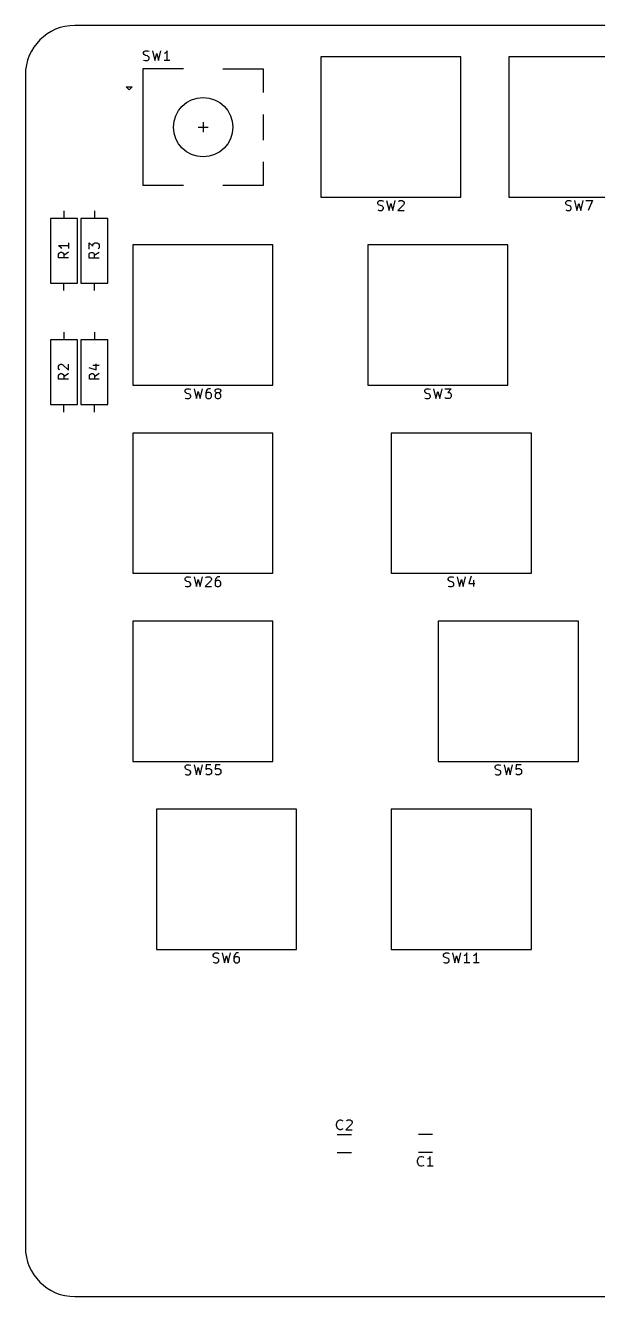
# Model space of a CAD drawing. Extents: x 64 to 386, y -179 to -51.
# Drawn here: x 64 to 122, y -179.3 to -50.5 of the extents above; entities that cross this region are included whole.
import ezdxf

# ---------------------------------------------------------------- set-up
doc = ezdxf.new("R2010")
doc.units = 0
doc.layers.add('BLACK', color=7, linetype='CONTINUOUS')

msp = doc.modelspace()

# ---------------------------------------------------------------- linework, layer by layer
at = {"layer": 'BLACK', "linetype": 'CONTINUOUS'}
for p, q in [((380.87, -50.51), (69.04, -50.51)), ((76.0217, -53.2629), (76.0693, -53.1676)), ((76.0217, -53.3581), (76.0217, -53.2629)), ((76.0693, -53.4533), (76.0217, -53.3581)), ((76.0217, -54.0248), (76.1645, -54.0724)), ((76.0693, -53.1676), (76.1169, -53.12)), ((76.1169, -53.501), (76.0693, -53.4533)), ((76.1169, -53.12), (76.2121, -53.0724)), ((76.2121, -53.5486), (76.1169, -53.501)), ((76.1645, -54.0724), (76.4026, -54.0724)), ((76.2121, -53.0724), (76.4502, -53.0724)), ((76.4026, -53.5962), (76.2121, -53.5486)), ((76.4979, -53.6438), (76.4026, -53.5962)), ((76.4026, -54.0724), (76.4979, -54.0248)), ((76.4502, -53.0724), (76.5931, -53.12)), ((76.5455, -53.6914), (76.4979, -53.6438)), ((76.4979, -54.0248), (76.5455, -53.9771)), ((76.5931, -53.7867), (76.5455, -53.6914)), ((76.5455, -53.9771), (76.5931, -53.8819)), ((76.5931, -53.8819), (76.5931, -53.7867)), ((76.9264, -53.0724), (77.1645, -54.0724)), ((77.1645, -54.0724), (77.355, -53.3581)), ((77.355, -53.3581), (77.5455, -54.0724)), ((77.5455, -54.0724), (77.7836, -53.0724)), ((78.2121, -53.3105), (78.1169, -53.3581)), ((78.6883, -54.0724), (78.1169, -54.0724)), ((78.3074, -53.2152), (78.2121, -53.3105)), ((78.4026, -53.0724), (78.3074, -53.2152)), ((78.4026, -54.0724), (78.4026, -53.0724)), ((93.985, -53.7), (93.985, -67.9)), ((108.185, -53.7), (93.985, -53.7)), ((108.185, -67.9), (108.185, -53.7)), ((113.035, -53.7), (113.035, -67.9)), ((127.235, -53.7), (113.035, -53.7)), ((75.955, -54.92), (75.955, -66.72)), ((80.055, -54.92), (75.955, -54.92)), ((84.055, -54.92), (88.155, -54.92)), ((88.155, -54.92), (88.155, -57.32)), ((64.04, -55.51), (64.04, -174.26)), ((74.255, -56.72), (74.855, -56.72)), ((74.555, -57.02), (74.255, -56.72)), ((74.855, -56.72), (74.555, -57.02)), ((82.055, -60.32), (82.055, -61.32)), ((88.155, -59.52), (88.155, -62.12)), ((81.555, -60.82), (82.555, -60.82)), ((88.155, -64.32), (88.155, -66.72)), ((80.055, -66.72), (75.955, -66.72)), ((88.155, -66.72), (84.055, -66.72)), ((93.985, -67.9), (108.185, -67.9)), ((113.035, -67.9), (127.235, -67.9)), ((67.94, -69.29), (67.94, -70.06)), ((71.04, -69.29), (71.04, -70.06)), ((99.7517, -68.4429), (99.7993, -68.3476)), ((99.7517, -68.5381), (99.7517, -68.4429)), ((99.7993, -68.6333), (99.7517, -68.5381)), ((99.7517, -69.2048), (99.8945, -69.2524)), ((99.7993, -68.3476), (99.8469, -68.3)), ((99.8469, -68.681), (99.7993, -68.6333)), ((99.8469, -68.3), (99.9421, -68.2524)), ((99.9421, -68.7286), (99.8469, -68.681)), ((99.8945, -69.2524), (100.133, -69.2524)), ((99.9421, -68.2524), (100.18, -68.2524)), ((100.133, -68.7762), (99.9421, -68.7286)), ((100.228, -68.8238), (100.133, -68.7762)), ((100.133, -69.2524), (100.228, -69.2048)), ((100.18, -68.2524), (100.323, -68.3)), ((100.275, -68.8714), (100.228, -68.8238)), ((100.228, -69.2048), (100.275, -69.1571)), ((100.323, -68.9667), (100.275, -68.8714)), ((100.275, -69.1571), (100.323, -69.0619)), ((100.323, -69.0619), (100.323, -68.9667)), ((100.656, -68.2524), (100.895, -69.2524)), ((100.895, -69.2524), (101.085, -68.5381)), ((101.085, -68.5381), (101.275, -69.2524)), ((101.275, -69.2524), (101.514, -68.2524)), ((102.371, -68.681), (101.799, -69.2524)), ((101.799, -69.2524), (102.418, -69.2524)), ((101.847, -68.3476), (101.895, -68.3)), ((101.895, -68.3), (101.99, -68.2524)), ((101.99, -68.2524), (102.228, -68.2524)), ((102.228, -68.2524), (102.323, -68.3)), ((102.323, -68.3), (102.371, -68.3476)), ((102.371, -68.3476), (102.418, -68.4429)), ((102.418, -68.5381), (102.371, -68.681)), ((102.418, -68.4429), (102.418, -68.5381)), ((118.802, -68.4429), (118.849, -68.3476)), ((118.802, -68.5381), (118.802, -68.4429)), ((118.849, -68.6333), (118.802, -68.5381)), ((118.802, -69.2048), (118.945, -69.2524)), ((118.849, -68.3476), (118.897, -68.3)), ((118.897, -68.681), (118.849, -68.6333)), ((118.897, -68.3), (118.992, -68.2524)), ((118.992, -68.7286), (118.897, -68.681)), ((118.945, -69.2524), (119.183, -69.2524)), ((118.992, -68.2524), (119.23, -68.2524)), ((119.183, -68.7762), (118.992, -68.7286)), ((119.278, -68.8238), (119.183, -68.7762)), ((119.183, -69.2524), (119.278, -69.2048)), ((119.23, -68.2524), (119.373, -68.3)), ((119.325, -68.8714), (119.278, -68.8238)), ((119.278, -69.2048), (119.325, -69.1571)), ((119.373, -68.9667), (119.325, -68.8714)), ((119.325, -69.1571), (119.373, -69.0619)), ((119.373, -69.0619), (119.373, -68.9667)), ((119.706, -68.2524), (119.945, -69.2524)), ((119.945, -69.2524), (120.135, -68.5381)), ((120.135, -68.5381), (120.325, -69.2524)), ((120.325, -69.2524), (120.564, -68.2524)), ((120.849, -68.2524), (121.516, -68.2524)), ((121.516, -68.2524), (121.087, -69.2524)), ((69.31, -70.06), (66.57, -70.06)), ((66.57, -70.06), (66.57, -76.6)), ((69.31, -76.6), (69.31, -70.06)), ((72.41, -70.06), (69.67, -70.06)), ((69.67, -70.06), (69.67, -76.6)), ((72.41, -76.6), (72.41, -70.06)), ((68.4024, -72.82), (67.4024, -72.82)), ((67.4024, -72.82), (67.5452, -72.9152)), ((67.5452, -72.9152), (67.6405, -73.0105)), ((67.6405, -73.0105), (67.6881, -73.1057)), ((68.4024, -72.5343), (68.4024, -73.1057)), ((70.5024, -73.1633), (70.5024, -72.5443)), ((70.5024, -72.5443), (70.8833, -72.8776)), ((70.8833, -72.7348), (70.931, -72.6395)), ((70.8833, -72.8776), (70.8833, -72.7348)), ((70.931, -72.6395), (70.9786, -72.5919)), ((70.9786, -72.5919), (71.0738, -72.5443)), ((71.0738, -72.5443), (71.3119, -72.5443)), ((71.3119, -72.5443), (71.4071, -72.5919)), ((71.4071, -72.5919), (71.4548, -72.6395)), ((71.4548, -73.1157), (71.4071, -73.1633)), ((71.4548, -72.6395), (71.5024, -72.7348)), ((71.5024, -73.0205), (71.4548, -73.1157)), ((71.5024, -72.7348), (71.5024, -73.0205)), ((74.935, -72.75), (74.935, -86.95)), ((89.135, -72.75), (74.935, -72.75)), ((89.135, -86.95), (89.135, -72.75)), ((112.947, -72.75), (98.7475, -72.75)), ((98.7475, -72.75), (98.7475, -86.95)), ((112.947, -86.95), (112.947, -72.75)), ((67.4024, -73.6771), (67.45, -73.5819)), ((67.4024, -74.0581), (67.4024, -73.6771)), ((68.4024, -74.0581), (67.4024, -74.0581)), ((67.45, -73.5819), (67.4976, -73.5343)), ((67.4976, -73.5343), (67.5929, -73.4867)), ((67.5929, -73.4867), (67.7357, -73.4867)), ((67.7357, -73.4867), (67.831, -73.5343)), ((67.831, -73.5343), (67.8786, -73.5819)), ((67.8786, -73.5819), (67.9262, -73.6771)), ((68.4024, -73.4867), (67.9262, -73.82)), ((67.9262, -73.6771), (67.9262, -74.0581)), ((70.5024, -73.6871), (70.55, -73.5919)), ((70.5024, -74.0681), (70.5024, -73.6871)), ((71.5024, -74.0681), (70.5024, -74.0681)), ((70.55, -73.5919), (70.5976, -73.5443)), ((70.5976, -73.5443), (70.6929, -73.4967)), ((70.6929, -73.4967), (70.8357, -73.4967)), ((70.8357, -73.4967), (70.931, -73.5443)), ((70.931, -73.5443), (70.9786, -73.5919)), ((70.9786, -73.5919), (71.0262, -73.6871)), ((71.5024, -73.4967), (71.0262, -73.83)), ((71.0262, -73.6871), (71.0262, -74.0681)), ((66.57, -76.6), (69.31, -76.6)), ((67.94, -77.37), (67.94, -76.6)), ((69.67, -76.6), (72.41, -76.6)), ((71.04, -77.37), (71.04, -76.6)), ((66.57, -82.36), (66.57, -88.9)), ((69.31, -82.36), (66.57, -82.36)), ((67.94, -81.59), (67.94, -82.36)), ((69.31, -88.9), (69.31, -82.36)), ((72.41, -82.36), (69.67, -82.36)), ((69.67, -82.36), (69.67, -88.9)), ((71.04, -81.59), (71.04, -82.36)), ((72.41, -88.9), (72.41, -82.36)), ((67.4024, -85.0148), (67.45, -84.9195)), ((67.45, -84.9195), (67.4976, -84.8719)), ((67.4976, -84.8719), (67.5929, -84.8243)), ((67.5929, -84.8243), (67.6881, -84.8243)), ((67.6881, -84.8243), (67.831, -84.8719)), ((67.831, -84.8719), (68.4024, -85.4433)), ((68.4024, -85.4433), (68.4024, -84.8243)), ((70.8657, -84.9195), (71.5324, -84.9195)), ((71.199, -85.3957), (71.199, -84.7767)), ((67.4024, -85.2529), (67.4024, -85.0148)), ((67.45, -85.3481), (67.4024, -85.2529)), ((67.4024, -85.9671), (67.45, -85.8719)), ((67.4024, -86.3481), (67.4024, -85.9671)), ((67.4976, -85.3957), (67.45, -85.3481)), ((67.45, -85.8719), (67.4976, -85.8243)), ((67.4976, -85.8243), (67.5929, -85.7767)), ((67.5929, -85.7767), (67.7357, -85.7767)), ((67.7357, -85.7767), (67.831, -85.8243)), ((67.831, -85.8243), (67.8786, -85.8719)), ((67.8786, -85.8719), (67.9262, -85.9671)), ((68.4024, -85.7767), (67.9262, -86.11)), ((67.9262, -85.9671), (67.9262, -86.3481)), ((70.4848, -85.1576), (71.199, -85.3957)), ((70.5324, -85.9671), (70.58, -85.8719)), ((70.5324, -86.3481), (70.5324, -85.9671)), ((70.58, -85.8719), (70.6276, -85.8243)), ((70.6276, -85.8243), (70.7229, -85.7767)), ((70.7229, -85.7767), (70.8657, -85.7767)), ((70.8657, -85.7767), (70.961, -85.8243)), ((70.961, -85.8243), (71.0086, -85.8719)), ((71.0086, -85.8719), (71.0562, -85.9671)), ((71.5324, -85.7767), (71.0562, -86.11)), ((71.0562, -85.9671), (71.0562, -86.3481)), ((68.4024, -86.3481), (67.4024, -86.3481)), ((71.5324, -86.3481), (70.5324, -86.3481)), ((74.935, -86.95), (89.135, -86.95)), ((80.2255, -87.4929), (80.2731, -87.3976)), ((80.2255, -87.5881), (80.2255, -87.4929)), ((80.2731, -87.3976), (80.3207, -87.35)), ((80.3207, -87.35), (80.416, -87.3024)), ((80.416, -87.3024), (80.654, -87.3024)), ((80.654, -87.3024), (80.7969, -87.35)), ((81.1302, -87.3024), (81.3683, -88.3024)), ((81.7493, -88.3024), (81.9874, -87.3024)), ((82.3683, -87.5405), (82.3207, -87.731)), ((82.4636, -87.3976), (82.3683, -87.5405)), ((82.5112, -87.35), (82.4636, -87.3976)), ((82.6064, -87.3024), (82.5112, -87.35)), ((82.7969, -87.3024), (82.6064, -87.3024)), ((83.2731, -87.4929), (83.3207, -87.3976)), ((83.2731, -87.5405), (83.2731, -87.4929)), ((83.3207, -87.6357), (83.2731, -87.5405)), ((83.3207, -87.3976), (83.3683, -87.35)), ((83.3683, -87.35), (83.4636, -87.3024)), ((83.4636, -87.3024), (83.654, -87.3024)), ((83.654, -87.3024), (83.7493, -87.35)), ((83.7493, -87.35), (83.7969, -87.3976)), ((83.7969, -87.3976), (83.8445, -87.4929)), ((83.8445, -87.5405), (83.7969, -87.6357)), ((83.8445, -87.4929), (83.8445, -87.5405)), ((98.7475, -86.95), (112.947, -86.95)), ((104.514, -87.4929), (104.562, -87.3976)), ((104.514, -87.5881), (104.514, -87.4929)), ((104.562, -87.3976), (104.609, -87.35)), ((104.609, -87.35), (104.705, -87.3024)), ((104.705, -87.3024), (104.943, -87.3024)), ((104.943, -87.3024), (105.086, -87.35)), ((105.419, -87.3024), (105.657, -88.3024)), ((106.038, -88.3024), (106.276, -87.3024)), ((106.562, -87.3024), (107.181, -87.3024)), ((107.181, -87.3024), (106.847, -87.6833)), ((80.2731, -87.6833), (80.2255, -87.5881)), ((80.2255, -88.2548), (80.3683, -88.3024)), ((80.3207, -87.731), (80.2731, -87.6833)), ((80.416, -87.7786), (80.3207, -87.731)), ((80.3683, -88.3024), (80.6064, -88.3024)), ((80.6064, -87.8262), (80.416, -87.7786)), ((80.7017, -87.8738), (80.6064, -87.8262)), ((80.6064, -88.3024), (80.7017, -88.2548)), ((80.7493, -87.9214), (80.7017, -87.8738)), ((80.7017, -88.2548), (80.7493, -88.2071)), ((80.7969, -88.0167), (80.7493, -87.9214)), ((80.7493, -88.2071), (80.7969, -88.1119)), ((80.7969, -88.1119), (80.7969, -88.0167)), ((81.3683, -88.3024), (81.5588, -87.5881)), ((81.5588, -87.5881), (81.7493, -88.3024)), ((82.3207, -87.731), (82.3207, -88.1119)), ((82.3683, -87.7786), (82.3207, -87.8738)), ((82.3207, -88.1119), (82.3683, -88.2071)), ((82.416, -87.731), (82.3683, -87.7786)), ((82.3683, -88.2071), (82.416, -88.2548)), ((82.5112, -87.6833), (82.416, -87.731)), ((82.416, -88.2548), (82.5112, -88.3024)), ((82.7017, -87.6833), (82.5112, -87.6833)), ((82.5112, -88.3024), (82.7017, -88.3024)), ((82.7969, -87.731), (82.7017, -87.6833)), ((82.7017, -88.3024), (82.7969, -88.2548)), ((82.8445, -87.7786), (82.7969, -87.731)), ((82.7969, -88.2548), (82.8445, -88.2071)), ((82.8921, -87.8738), (82.8445, -87.7786)), ((82.8445, -88.2071), (82.8921, -88.1119)), ((82.8921, -88.1119), (82.8921, -87.8738)), ((83.3207, -87.8262), (83.2731, -87.9214)), ((83.2731, -87.9214), (83.2731, -88.1119)), ((83.2731, -88.1119), (83.3207, -88.2071)), ((83.3683, -87.6833), (83.3207, -87.6357)), ((83.3683, -87.7786), (83.3207, -87.8262)), ((83.3207, -88.2071), (83.3683, -88.2548)), ((83.4636, -87.731), (83.3683, -87.6833)), ((83.4636, -87.731), (83.3683, -87.7786)), ((83.3683, -88.2548), (83.4636, -88.3024)), ((83.654, -87.731), (83.4636, -87.731)), ((83.4636, -88.3024), (83.654, -88.3024)), ((83.7493, -87.6833), (83.654, -87.731)), ((83.7493, -87.7786), (83.654, -87.731)), ((83.654, -88.3024), (83.7493, -88.2548)), ((83.7969, -87.6357), (83.7493, -87.6833)), ((83.7969, -87.8262), (83.7493, -87.7786)), ((83.7493, -88.2548), (83.7969, -88.2071)), ((83.8445, -87.9214), (83.7969, -87.8262)), ((83.7969, -88.2071), (83.8445, -88.1119)), ((83.8445, -88.1119), (83.8445, -87.9214)), ((104.562, -87.6833), (104.514, -87.5881)), ((104.514, -88.2548), (104.657, -88.3024)), ((104.609, -87.731), (104.562, -87.6833)), ((104.705, -87.7786), (104.609, -87.731)), ((104.657, -88.3024), (104.895, -88.3024)), ((104.895, -87.8262), (104.705, -87.7786)), ((104.99, -87.8738), (104.895, -87.8262)), ((104.895, -88.3024), (104.99, -88.2548)), ((105.038, -87.9214), (104.99, -87.8738)), ((104.99, -88.2548), (105.038, -88.2071)), ((105.086, -88.0167), (105.038, -87.9214)), ((105.038, -88.2071), (105.086, -88.1119)), ((105.086, -88.1119), (105.086, -88.0167)), ((105.657, -88.3024), (105.847, -87.5881)), ((105.847, -87.5881), (106.038, -88.3024)), ((106.609, -88.2548), (106.562, -88.2071)), ((106.705, -88.3024), (106.609, -88.2548)), ((106.99, -88.3024), (106.705, -88.3024)), ((106.847, -87.6833), (106.99, -87.6833)), ((106.99, -87.6833), (107.086, -87.731)), ((107.086, -88.2548), (106.99, -88.3024)), ((107.086, -87.731), (107.133, -87.7786)), ((107.133, -88.2071), (107.086, -88.2548)), ((107.133, -87.7786), (107.181, -87.8738)), ((107.181, -88.1119), (107.133, -88.2071)), ((107.181, -87.8738), (107.181, -88.1119)), ((66.57, -88.9), (69.31, -88.9)), ((67.94, -89.67), (67.94, -88.9)), ((69.67, -88.9), (72.41, -88.9)), ((71.04, -89.67), (71.04, -88.9)), ((74.935, -91.8), (74.935, -106)), ((89.135, -91.8), (74.935, -91.8)), ((89.135, -106), (89.135, -91.8)), ((101.129, -91.8), (101.129, -106)), ((115.329, -91.8), (101.129, -91.8)), ((115.329, -106), (115.329, -91.8)), ((74.935, -106), (89.135, -106)), ((80.2255, -106.543), (80.2731, -106.448)), ((80.2255, -106.638), (80.2255, -106.543)), ((80.2731, -106.733), (80.2255, -106.638)), ((80.2731, -106.448), (80.3207, -106.4)), ((80.3207, -106.781), (80.2731, -106.733)), ((80.3207, -106.4), (80.416, -106.352)), ((80.416, -106.829), (80.3207, -106.781)), ((80.416, -106.352), (80.654, -106.352)), ((80.6064, -106.876), (80.416, -106.829)), ((80.654, -106.352), (80.7969, -106.4)), ((81.1302, -106.352), (81.3683, -107.352)), ((81.3683, -107.352), (81.5588, -106.638)), ((81.5588, -106.638), (81.7493, -107.352)), ((81.7493, -107.352), (81.9874, -106.352)), ((82.8445, -106.781), (82.2731, -107.352)), ((82.3207, -106.448), (82.3683, -106.4)), ((82.3683, -106.4), (82.4636, -106.352)), ((82.4636, -106.352), (82.7017, -106.352)), ((82.7017, -106.352), (82.7969, -106.4)), ((82.7969, -106.4), (82.8445, -106.448)), ((82.8445, -106.448), (82.8921, -106.543)), ((82.8921, -106.638), (82.8445, -106.781)), ((82.8921, -106.543), (82.8921, -106.638)), ((83.3207, -106.59), (83.2731, -106.781)), ((83.2731, -106.781), (83.2731, -107.162)), ((83.3207, -106.829), (83.2731, -106.924)), ((83.416, -106.448), (83.3207, -106.59)), ((83.3683, -106.781), (83.3207, -106.829)), ((83.4636, -106.733), (83.3683, -106.781)), ((83.4636, -106.4), (83.416, -106.448)), ((83.5588, -106.352), (83.4636, -106.4)), ((83.654, -106.733), (83.4636, -106.733)), ((83.7493, -106.352), (83.5588, -106.352)), ((83.7493, -106.781), (83.654, -106.733)), ((83.7969, -106.829), (83.7493, -106.781)), ((83.8445, -106.924), (83.7969, -106.829)), ((101.129, -106), (115.329, -106)), ((106.895, -106.543), (106.943, -106.448)), ((106.895, -106.638), (106.895, -106.543)), ((106.943, -106.733), (106.895, -106.638)), ((106.943, -106.448), (106.991, -106.4)), ((106.991, -106.781), (106.943, -106.733)), ((106.991, -106.4), (107.086, -106.352)), ((107.086, -106.829), (106.991, -106.781)), ((107.086, -106.352), (107.324, -106.352)), ((107.276, -106.876), (107.086, -106.829)), ((107.324, -106.352), (107.467, -106.4)), ((107.8, -106.352), (108.038, -107.352)), ((108.038, -107.352), (108.229, -106.638)), ((108.229, -106.638), (108.419, -107.352)), ((108.419, -107.352), (108.657, -106.352)), ((109.229, -106.305), (108.991, -107.019)), ((109.467, -106.686), (109.467, -107.352)), ((80.2255, -107.305), (80.3683, -107.352)), ((80.3683, -107.352), (80.6064, -107.352)), ((80.7017, -106.924), (80.6064, -106.876)), ((80.6064, -107.352), (80.7017, -107.305)), ((80.7493, -106.971), (80.7017, -106.924)), ((80.7017, -107.305), (80.7493, -107.257)), ((80.7969, -107.067), (80.7493, -106.971)), ((80.7493, -107.257), (80.7969, -107.162)), ((80.7969, -107.162), (80.7969, -107.067)), ((82.2731, -107.352), (82.8921, -107.352)), ((83.2731, -107.162), (83.3207, -107.257)), ((83.3207, -107.257), (83.3683, -107.305)), ((83.3683, -107.305), (83.4636, -107.352)), ((83.4636, -107.352), (83.654, -107.352)), ((83.654, -107.352), (83.7493, -107.305)), ((83.7493, -107.305), (83.7969, -107.257)), ((83.7969, -107.257), (83.8445, -107.162)), ((83.8445, -107.162), (83.8445, -106.924)), ((106.895, -107.305), (107.038, -107.352)), ((107.038, -107.352), (107.276, -107.352)), ((107.372, -106.924), (107.276, -106.876)), ((107.276, -107.352), (107.372, -107.305)), ((107.419, -106.971), (107.372, -106.924)), ((107.372, -107.305), (107.419, -107.257)), ((107.467, -107.067), (107.419, -106.971)), ((107.419, -107.257), (107.467, -107.162)), ((107.467, -107.162), (107.467, -107.067)), ((108.991, -107.019), (109.61, -107.019)), ((74.935, -110.85), (74.935, -125.05)), ((89.135, -110.85), (74.935, -110.85)), ((89.135, -125.05), (89.135, -110.85)), ((120.091, -110.85), (105.891, -110.85)), ((105.891, -110.85), (105.891, -125.05)), ((120.091, -125.05), (120.091, -110.85)), ((74.935, -125.05), (89.135, -125.05)), ((80.2255, -125.593), (80.2731, -125.498)), ((80.2255, -125.688), (80.2255, -125.593)), ((80.2731, -125.783), (80.2255, -125.688)), ((80.2731, -125.498), (80.3207, -125.45)), ((80.3207, -125.831), (80.2731, -125.783)), ((80.3207, -125.45), (80.416, -125.402)), ((80.416, -125.879), (80.3207, -125.831)), ((80.416, -125.402), (80.654, -125.402)), ((80.6064, -125.926), (80.416, -125.879)), ((80.7017, -125.974), (80.6064, -125.926)), ((80.654, -125.402), (80.7969, -125.45)), ((80.7493, -126.021), (80.7017, -125.974)), ((80.7969, -126.117), (80.7493, -126.021)), ((80.7969, -126.212), (80.7969, -126.117)), ((81.1302, -125.402), (81.3683, -126.402)), ((81.3683, -126.402), (81.5588, -125.688)), ((81.5588, -125.688), (81.7493, -126.402)), ((81.7493, -126.402), (81.9874, -125.402)), ((82.3683, -125.402), (82.3207, -125.879)), ((82.3207, -125.879), (82.3683, -125.831)), ((82.8445, -125.402), (82.3683, -125.402)), ((82.3683, -125.831), (82.4636, -125.783)), ((82.4636, -125.783), (82.7017, -125.783)), ((82.7017, -125.783), (82.7969, -125.831)), ((82.7969, -125.831), (82.8445, -125.879)), ((82.8445, -125.879), (82.8921, -125.974)), ((82.8921, -125.974), (82.8921, -126.212)), ((83.3207, -125.402), (83.2731, -125.879)), ((83.2731, -125.879), (83.3207, -125.831)), ((83.7969, -125.402), (83.3207, -125.402)), ((83.3207, -125.831), (83.416, -125.783)), ((83.416, -125.783), (83.654, -125.783)), ((83.654, -125.783), (83.7493, -125.831)), ((83.7493, -125.831), (83.7969, -125.879)), ((83.7969, -125.879), (83.8445, -125.974)), ((83.8445, -125.974), (83.8445, -126.212)), ((105.891, -125.05), (120.091, -125.05)), ((111.658, -125.593), (111.706, -125.498)), ((111.658, -125.688), (111.658, -125.593)), ((111.706, -125.783), (111.658, -125.688)), ((111.706, -125.498), (111.753, -125.45)), ((111.753, -125.831), (111.706, -125.783)), ((111.753, -125.45), (111.848, -125.402)), ((111.848, -125.879), (111.753, -125.831)), ((111.848, -125.402), (112.086, -125.402)), ((112.039, -125.926), (111.848, -125.879)), ((112.134, -125.974), (112.039, -125.926)), ((112.086, -125.402), (112.229, -125.45)), ((112.182, -126.021), (112.134, -125.974)), ((112.229, -126.117), (112.182, -126.021)), ((112.229, -126.212), (112.229, -126.117)), ((112.563, -125.402), (112.801, -126.402)), ((112.801, -126.402), (112.991, -125.688)), ((112.991, -125.688), (113.182, -126.402)), ((113.182, -126.402), (113.42, -125.402)), ((113.801, -125.402), (113.753, -125.879)), ((113.753, -125.879), (113.801, -125.831)), ((114.277, -125.402), (113.801, -125.402)), ((113.801, -125.831), (113.896, -125.783)), ((113.896, -125.783), (114.134, -125.783)), ((114.134, -125.783), (114.229, -125.831)), ((114.229, -125.831), (114.277, -125.879)), ((114.277, -125.879), (114.325, -125.974)), ((114.325, -125.974), (114.325, -126.212)), ((80.2255, -126.355), (80.3683, -126.402)), ((80.3683, -126.402), (80.6064, -126.402)), ((80.6064, -126.402), (80.7017, -126.355)), ((80.7017, -126.355), (80.7493, -126.307)), ((80.7493, -126.307), (80.7969, -126.212)), ((82.3683, -126.355), (82.3207, -126.307)), ((82.4636, -126.402), (82.3683, -126.355)), ((82.7017, -126.402), (82.4636, -126.402)), ((82.7969, -126.355), (82.7017, -126.402)), ((82.8445, -126.307), (82.7969, -126.355)), ((82.8921, -126.212), (82.8445, -126.307)), ((83.3207, -126.355), (83.2731, -126.307)), ((83.416, -126.402), (83.3207, -126.355)), ((83.654, -126.402), (83.416, -126.402)), ((83.7493, -126.355), (83.654, -126.402)), ((83.7969, -126.307), (83.7493, -126.355)), ((83.8445, -126.212), (83.7969, -126.307)), ((111.658, -126.355), (111.801, -126.402)), ((111.801, -126.402), (112.039, -126.402)), ((112.039, -126.402), (112.134, -126.355)), ((112.134, -126.355), (112.182, -126.307)), ((112.182, -126.307), (112.229, -126.212)), ((113.801, -126.355), (113.753, -126.307)), ((113.896, -126.402), (113.801, -126.355)), ((114.134, -126.402), (113.896, -126.402)), ((114.229, -126.355), (114.134, -126.402)), ((114.277, -126.307), (114.229, -126.355)), ((114.325, -126.212), (114.277, -126.307)), ((77.3162, -129.9), (77.3162, -144.1)), ((91.5162, -129.9), (77.3162, -129.9)), ((91.5162, -144.1), (91.5162, -129.9)), ((101.129, -129.9), (101.129, -144.1)), ((115.329, -129.9), (101.129, -129.9)), ((115.329, -144.1), (115.329, -129.9)), ((77.3162, -144.1), (91.5162, -144.1)), ((101.129, -144.1), (115.329, -144.1)), ((83.0829, -144.643), (83.1305, -144.548)), ((83.0829, -144.738), (83.0829, -144.643)), ((83.1305, -144.833), (83.0829, -144.738)), ((83.0829, -145.405), (83.2258, -145.452)), ((83.1305, -144.548), (83.1782, -144.5)), ((83.1782, -144.881), (83.1305, -144.833)), ((83.1782, -144.5), (83.2734, -144.452)), ((83.2734, -144.929), (83.1782, -144.881)), ((83.2258, -145.452), (83.4639, -145.452)), ((83.2734, -144.452), (83.5115, -144.452)), ((83.4639, -144.976), (83.2734, -144.929)), ((83.5591, -145.024), (83.4639, -144.976)), ((83.4639, -145.452), (83.5591, -145.405)), ((83.5115, -144.452), (83.6543, -144.5)), ((83.6067, -145.071), (83.5591, -145.024)), ((83.5591, -145.405), (83.6067, -145.357)), ((83.6543, -145.167), (83.6067, -145.071)), ((83.6067, -145.357), (83.6543, -145.262)), ((83.6543, -145.262), (83.6543, -145.167)), ((83.9877, -144.452), (84.2258, -145.452)), ((84.2258, -145.452), (84.4162, -144.738)), ((84.4162, -144.738), (84.6067, -145.452)), ((84.6067, -145.452), (84.8448, -144.452)), ((85.2258, -144.69), (85.1782, -144.881)), ((85.1782, -144.881), (85.1782, -145.262)), ((85.2258, -144.929), (85.1782, -145.024)), ((85.1782, -145.262), (85.2258, -145.357)), ((85.321, -144.548), (85.2258, -144.69)), ((85.2734, -144.881), (85.2258, -144.929)), ((85.2258, -145.357), (85.2734, -145.405)), ((85.3686, -144.833), (85.2734, -144.881)), ((85.2734, -145.405), (85.3686, -145.452)), ((85.3686, -144.5), (85.321, -144.548)), ((85.4639, -144.452), (85.3686, -144.5)), ((85.5591, -144.833), (85.3686, -144.833)), ((85.3686, -145.452), (85.5591, -145.452)), ((85.6543, -144.452), (85.4639, -144.452)), ((85.6543, -144.881), (85.5591, -144.833)), ((85.5591, -145.452), (85.6543, -145.405)), ((85.702, -144.929), (85.6543, -144.881)), ((85.6543, -145.405), (85.702, -145.357)), ((85.7496, -145.024), (85.702, -144.929)), ((85.702, -145.357), (85.7496, -145.262)), ((85.7496, -145.262), (85.7496, -145.024)), ((106.419, -144.643), (106.467, -144.548)), ((106.419, -144.738), (106.419, -144.643)), ((106.467, -144.833), (106.419, -144.738)), ((106.419, -145.405), (106.562, -145.452)), ((106.467, -144.548), (106.514, -144.5)), ((106.514, -144.881), (106.467, -144.833)), ((106.514, -144.5), (106.61, -144.452)), ((106.61, -144.929), (106.514, -144.881)), ((106.562, -145.452), (106.8, -145.452)), ((106.61, -144.452), (106.848, -144.452)), ((106.8, -144.976), (106.61, -144.929)), ((106.895, -145.024), (106.8, -144.976)), ((106.8, -145.452), (106.895, -145.405)), ((106.848, -144.452), (106.991, -144.5)), ((106.943, -145.071), (106.895, -145.024)), ((106.895, -145.405), (106.943, -145.357)), ((106.991, -145.167), (106.943, -145.071)), ((106.943, -145.357), (106.991, -145.262)), ((106.991, -145.262), (106.991, -145.167)), ((107.324, -144.452), (107.562, -145.452)), ((107.562, -145.452), (107.753, -144.738)), ((107.753, -144.738), (107.943, -145.452)), ((107.943, -145.452), (108.181, -144.452)), ((108.61, -144.69), (108.514, -144.738)), ((109.086, -145.452), (108.514, -145.452)), ((108.705, -144.595), (108.61, -144.69)), ((108.8, -144.452), (108.705, -144.595)), ((108.8, -145.452), (108.8, -144.452)), ((109.562, -144.69), (109.467, -144.738)), ((110.038, -145.452), (109.467, -145.452)), ((109.657, -144.595), (109.562, -144.69)), ((109.753, -144.452), (109.657, -144.595)), ((109.753, -145.452), (109.753, -144.452)), ((95.5818, -161.791), (95.6294, -161.6)), ((95.5818, -161.934), (95.5818, -161.791)), ((95.6294, -162.124), (95.5818, -161.934)), ((95.6294, -161.6), (95.677, -161.505)), ((95.677, -162.22), (95.6294, -162.124)), ((95.677, -161.505), (95.7723, -161.41)), ((95.7723, -162.315), (95.677, -162.22)), ((95.7723, -161.41), (95.9151, -161.362)), ((95.9151, -161.362), (96.0104, -161.362)), ((96.0104, -161.362), (96.1532, -161.41)), ((96.1532, -161.41), (96.2008, -161.458)), ((97.1056, -161.791), (96.5342, -162.362)), ((96.5818, -161.458), (96.6294, -161.41)), ((96.6294, -161.41), (96.7246, -161.362)), ((96.7246, -161.362), (96.9627, -161.362)), ((96.9627, -161.362), (97.058, -161.41)), ((97.058, -161.41), (97.1056, -161.458)), ((97.1056, -161.458), (97.1532, -161.553)), ((97.1532, -161.648), (97.1056, -161.791)), ((97.1532, -161.553), (97.1532, -161.648)), ((95.6562, -162.85), (97.0788, -162.85)), ((95.9151, -162.362), (95.7723, -162.315)), ((96.0104, -162.362), (95.9151, -162.362)), ((96.1532, -162.315), (96.0104, -162.362)), ((96.2008, -162.267), (96.1532, -162.315)), ((96.5342, -162.362), (97.1532, -162.362)), ((105.291, -162.85), (103.869, -162.85)), ((95.6562, -164.67), (97.0788, -164.67)), ((105.291, -164.67), (103.869, -164.67)), ((103.794, -165.491), (103.842, -165.3)), ((103.794, -165.634), (103.794, -165.491)), ((103.842, -165.824), (103.794, -165.634)), ((103.842, -165.3), (103.89, -165.205)), ((103.89, -165.92), (103.842, -165.824)), ((103.89, -165.205), (103.985, -165.11)), ((103.985, -166.015), (103.89, -165.92)), ((103.985, -165.11), (104.128, -165.062)), ((104.128, -166.062), (103.985, -166.015)), ((104.128, -165.062), (104.223, -165.062)), ((104.223, -166.062), (104.128, -166.062)), ((104.223, -165.062), (104.366, -165.11)), ((104.366, -166.015), (104.223, -166.062)), ((104.366, -165.11), (104.413, -165.158)), ((104.413, -165.967), (104.366, -166.015)), ((104.89, -165.3), (104.794, -165.348)), ((105.366, -166.062), (104.794, -166.062)), ((104.985, -165.205), (104.89, -165.3)), ((105.08, -165.062), (104.985, -165.205)), ((105.08, -166.062), (105.08, -165.062)), ((69.04, -179.26), (380.87, -179.26))]:
    msp.add_line(p, q, dxfattribs=at)
at = {"layer": 'BLACK'}
msp.add_circle((82.055, -60.82), 3, dxfattribs=at)
for centre, start, end in [((69.04, -55.51), 90, 180), ((69.04, -174.26), -180, -90)]:
    msp.add_arc(centre, 5, start, end, dxfattribs=at)

doc.saveas('drawing.dxf')
